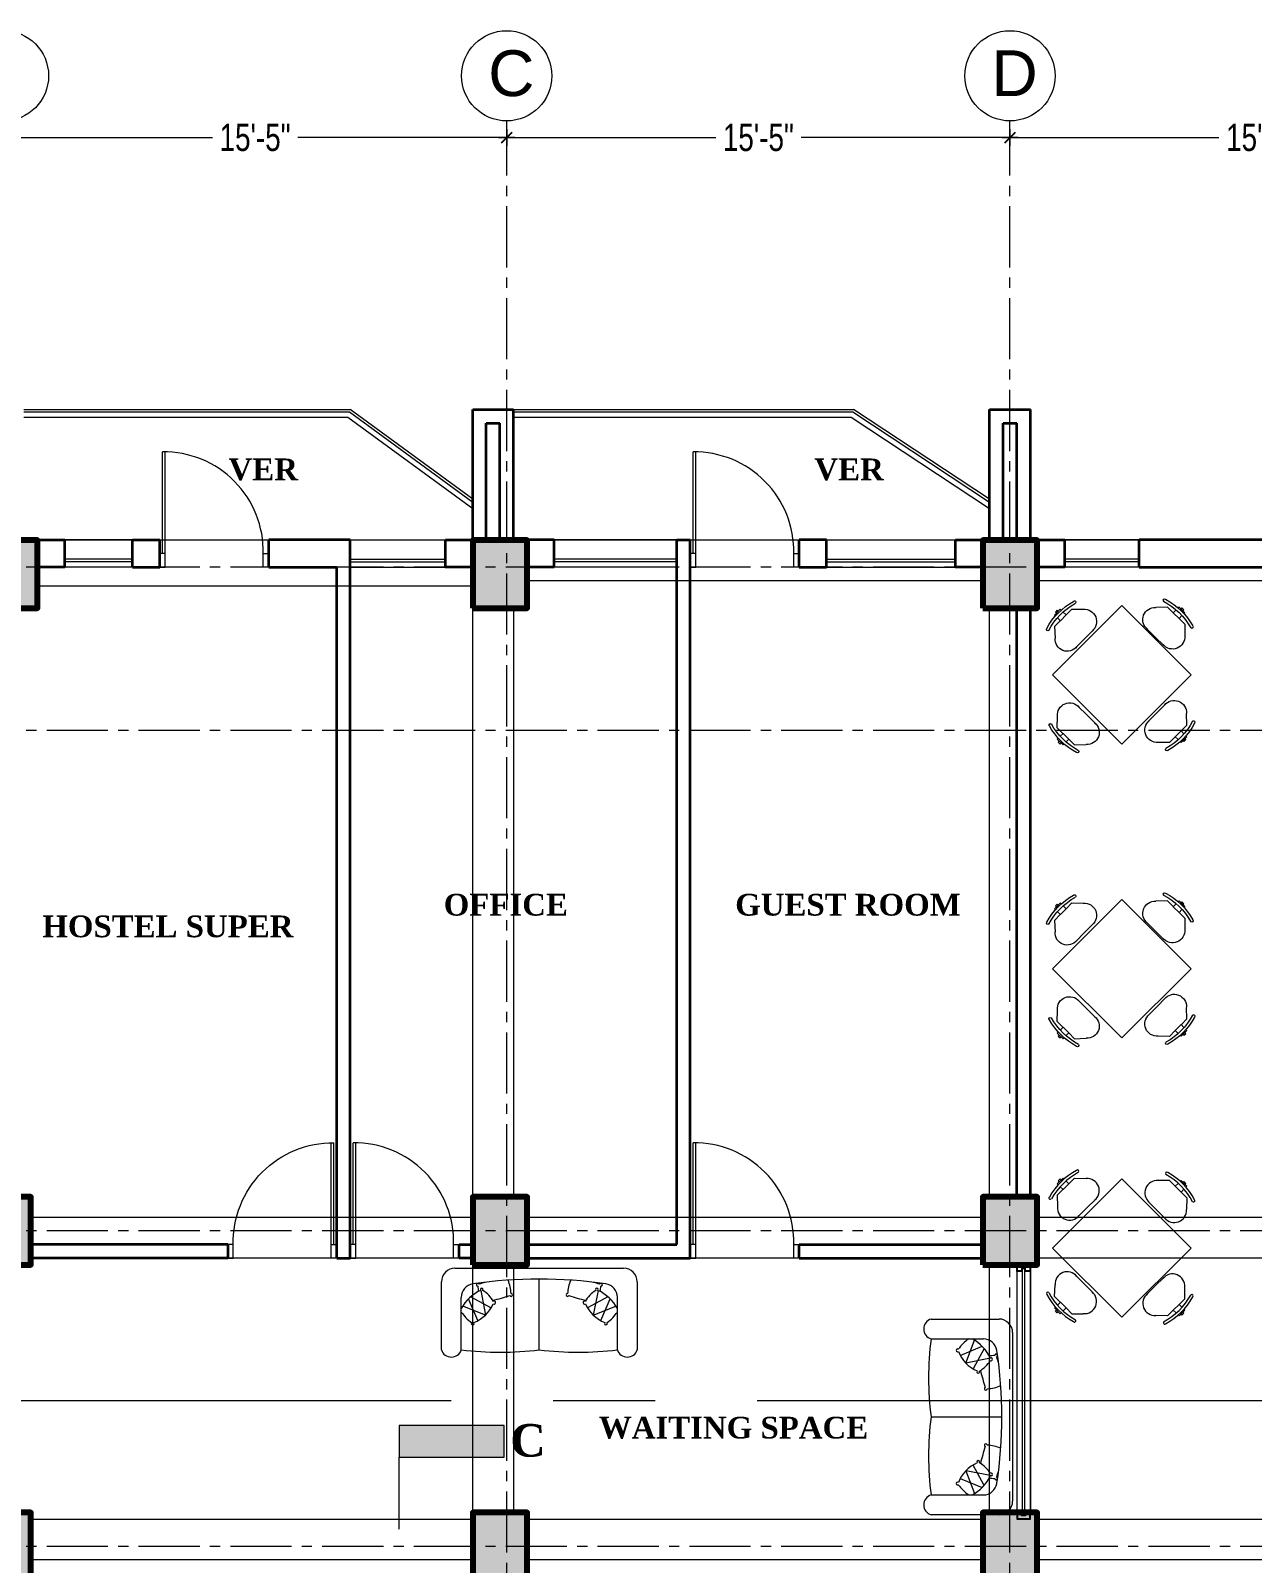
# Model space of a CAD drawing. Header units: feet. Extents: x 25261344 to 25389498, y 30010528 to 30074588.
# Drawn here: x 25355324 to 25355773, y 30072469 to 30073033 of the extents above; entities that cross this region are included whole.
import ezdxf

# ---------------------------------------------------------------- set-up
doc = ezdxf.new("R2010")
doc.units = ezdxf.units.FT
doc.header["$LTSCALE"] = 30
doc.header["$MEASUREMENT"] = 0
doc.header["$PDMODE"] = 32
doc.header["$PDSIZE"] = 15
doc.linetypes.add('CENTER2', pattern=[1.125, 0.75, -0.125, 0.125, -0.125])
doc.layers.get('0').update_dxf_attribs({"lineweight": 5})
for name, color, linetype, lineweight in [('Column', 1, 'Continuous', 80), ('Dim-1', 7, 'Continuous', 9), ('Door', 32, 'Continuous', 5), ('Furniture_DoA', 251, 'Continuous', 9), ('Furnitures', 251, 'Continuous', 9), ('GRADE BEAM', 2, 'Continuous', 20), ('grid text', 252, 'CENTER2', 9), ('line 2', 7, 'Continuous', 13), ('rail', 224, 'Continuous', 9), ('TEXT', 7, 'Continuous', 18), ('WALL', 7, 'Continuous', 35), ('WIN', 142, 'Continuous', 20), ('Window_DoA', 133, 'Continuous', 13)]:
    doc.layers.add(name, color=color, linetype=linetype, lineweight=lineweight)
doc.styles.add('ATTR', font='romans.shx', dxfattribs={"width": 0.8, "height": 0.470416})
doc.styles.add('RomanS', font='swissl.ttf')
doc.styles.get("Standard").update_dxf_attribs({"font": 'timesbd.ttf'})
doc.styles.add('SWIS_LT', font='swisscl.ttf')
doc.dimstyles.new('dim-02', dxfattribs={"dimtxt": 8, "dimasz": 3, "dimexe": 3, "dimexo": 3, "dimgap": 2, "dimtad": 0, "dimdec": 0, "dimzin": 0, "dimdsep": 46, "dimlunit": 4, "dimtxsty": 'SWIS_LT', "dimblk": 'ARCHTICK', "dimcen": 2, "dimdle": 3, "dimclrd": 256, "dimclre": 256, "dimclrt": 256, "dimadec": 0, "dimazin": 0, "dimtfac": 1, "dimtdec": 0, "dimtix": 1, "dimtmove": 0, "dimatfit": 3, "dimfxl": 0, "dimfrac": 2, "dimtolj": 1, "dimtzin": 1, "dimlwd": -1, "dimarcsym": 0})

# ---------------------------------------------------------------- blocks, each defined once
blk = doc.blocks.new('_ArchTick')
at = {"color": 0, "linetype": 'ByBlock', "const_width": 0.15}
blk.add_lwpolyline([(-0.5, -0.5), (0.5, 0.5)], dxfattribs=at)
blk = doc.blocks.new('*D102')
for p, q in [((25353072.4, 30072993.65), (25353152.22, 30072993.65)), ((25353263.4, 30072993.65), (25353183.59, 30072993.65))]:
    blk.add_line(p, q)
at = {"lineweight": -2}
for p, q in [((25353075.4, 30072996.78), (25353075.4, 30072990.65)), ((25353260.4, 30072996.78), (25353260.4, 30072990.65))]:
    blk.add_line(p, q, dxfattribs=at)
at = {"layer": 'Defpoints', "color": 0}
for p in [(25353075.4, 30072999.78), (25353260.4, 30072999.78), (25353260.4, 30072993.65)]:
    blk.add_point(p, dxfattribs=at)
at = {"xscale": 4, "yscale": 4, "zscale": 4, "rotation": 180}
blk.add_blockref('_ArchTick', (25353075.4, 30072993.65), dxfattribs=at)
at = {"xscale": 4, "yscale": 4, "zscale": 4}
blk.add_blockref('_ArchTick', (25353260.4, 30072993.65), dxfattribs=at)
at = {"insert": (25353167.9, 30072993.65), "char_height": 10, "attachment_point": 5, "style": 'SWIS_LT'}
blk.add_mtext('\\A1;15\'-5"', dxfattribs=at)
blk = doc.blocks.new('*D103')
for p, q in [((25353257.4, 30072993.65), (25353337.22, 30072993.65)), ((25353448.4, 30072993.65), (25353368.59, 30072993.65))]:
    blk.add_line(p, q)
at = {"lineweight": -2}
for p, q in [((25353260.4, 30072996.78), (25353260.4, 30072990.65)), ((25353445.4, 30072996.78), (25353445.4, 30072990.65))]:
    blk.add_line(p, q, dxfattribs=at)
at = {"layer": 'Defpoints', "color": 0}
for p in [(25353260.4, 30072999.78), (25353445.4, 30072999.78), (25353445.4, 30072993.65)]:
    blk.add_point(p, dxfattribs=at)
at = {"xscale": 4, "yscale": 4, "zscale": 4, "rotation": 180}
blk.add_blockref('_ArchTick', (25353260.4, 30072993.65), dxfattribs=at)
at = {"xscale": 4, "yscale": 4, "zscale": 4}
blk.add_blockref('_ArchTick', (25353445.4, 30072993.65), dxfattribs=at)
at = {"insert": (25353352.9, 30072993.65), "char_height": 10, "attachment_point": 5, "style": 'SWIS_LT'}
blk.add_mtext('\\A1;15\'-5"', dxfattribs=at)
blk = doc.blocks.new('*D104')
for p, q in [((25353442.4, 30072993.65), (25353522.22, 30072993.65)), ((25353633.4, 30072993.65), (25353553.59, 30072993.65))]:
    blk.add_line(p, q)
at = {"lineweight": -2}
for p, q in [((25353445.4, 30072996.78), (25353445.4, 30072990.65)), ((25353630.4, 30072996.78), (25353630.4, 30072990.65))]:
    blk.add_line(p, q, dxfattribs=at)
at = {"layer": 'Defpoints', "color": 0}
for p in [(25353445.4, 30072999.78), (25353630.4, 30072999.78), (25353630.4, 30072993.65)]:
    blk.add_point(p, dxfattribs=at)
at = {"xscale": 4, "yscale": 4, "zscale": 4, "rotation": 180}
blk.add_blockref('_ArchTick', (25353445.4, 30072993.65), dxfattribs=at)
at = {"xscale": 4, "yscale": 4, "zscale": 4}
blk.add_blockref('_ArchTick', (25353630.4, 30072993.65), dxfattribs=at)
at = {"insert": (25353537.9, 30072993.65), "char_height": 10, "attachment_point": 5, "style": 'SWIS_LT'}
blk.add_mtext('\\A1;15\'-5"', dxfattribs=at)
blk = doc.blocks.new('FG')
at = {"layer": 'Door'}
for p, q in [((-2, -5), (-2, -42.39)), ((-1, -5), (-1, -42.39))]:
    blk.add_line(p, q, dxfattribs=at)
for points in [[(-40, 0), (-38, 0), (-38, -5), (-40, -5)], [(0, 0), (-2, 0), (-2, -5), (0, -5)]]:
    blk.add_lwpolyline(points, dxfattribs=at)
blk.add_arc((-1.44, -5.83), 36.57, 178.7054, 270.6905, dxfattribs=at)
blk = doc.blocks.new('din')
at = {"layer": 'Furnitures'}
for p, q in [((-6.5, 23.2), (-12.4, 17.1)), ((-0.5, 23.1), (-6.5, 23.2)), ((-0.5, 29.1), (5.5, 29.1)), ((-0.5, 28.1), (-0.5, 29.1)), ((-0.5, 23.1), (-0.5, 26.1)), ((5.5, 23), (-0.5, 23.1)), ((1.5, 29.1), (1.5, 30.1)), ((1.5, 30.1), (3.5, 30.1)), ((3.5, 30.1), (3.5, 29.1)), ((5.5, 29.1), (5.5, 28.1)), ((5.5, 26), (5.5, 23)), ((5.5, 23.1), (11.5, 23)), ((11.5, 23), (17.3, 16.8)), ((-36, 0), (36, 0)), ((2.3, 1.1), (-6.7, 1.2)), ((2.3, 1.1), (11.3, 1)), ((36, 0), (36, -72)), ((-36, -72), (-36, 0)), ((-59.9, -28.3), (-53.7, -22.5)), ((60.2, -27.8), (54.1, -21.9)), ((-60, -34.3), (-59.9, -28.3)), ((-38, -37.5), (-37.9, -28.5)), ((38.1, -36.6), (38.2, -27.6)), ((60, -39.8), (60.1, -33.8)), ((60.1, -33.8), (60.2, -27.8)), ((60.1, -33.8), (63.1, -33.8)), ((-67, -38.3), (-67, -36.3)), ((-67, -36.3), (-66, -36.3)), ((-66, -38.3), (-67, -38.3)), ((-66, -40.3), (-66, -34.3)), ((-66, -34.3), (-65, -34.3)), ((-65, -40.3), (-66, -40.3)), ((-60, -40.3), (-63, -40.3)), ((-62.9, -34.3), (-59.9, -34.3)), ((-60, -40.3), (-60.1, -46.3)), ((-59.9, -34.3), (-60, -40.3)), ((-38, -37.5), (-38.1, -46.5)), ((38.1, -36.6), (38, -45.6)), ((60.1, -39.8), (60, -45.8)), ((63, -39.8), (60, -39.8)), ((65.1, -33.8), (66.1, -33.9)), ((66.1, -39.9), (65.1, -39.8)), ((66.1, -33.9), (66.1, -39.9)), ((66.1, -35.9), (67.1, -35.9)), ((67.1, -37.9), (66.1, -37.9)), ((67.1, -35.9), (67.1, -37.9)), ((-60.1, -46.3), (-54, -52.2)), ((60, -45.8), (53.8, -51.6)), ((36, -72), (-36, -72)), ((-2.7, -75), (-11.7, -74.9)), ((-2.7, -75), (6.3, -75)), ((-11.9, -96.9), (-17.7, -90.7)), ((-5.9, -96.9), (-11.9, -96.9)), ((-5.9, -96.9), (0.1, -96.9)), ((-5.9, -99.9), (-5.9, -96.9)), ((0.1, -96.9), (0.1, -99.9)), ((0.1, -97), (6.1, -97)), ((6.1, -97), (12, -90.9)), ((-5.9, -102.9), (-5.9, -101.9)), ((0.1, -103), (-5.9, -102.9)), ((-4, -104), (-3.9, -103)), ((-2, -104), (-4, -104)), ((-1.9, -103), (-2, -104)), ((0.1, -102), (0.1, -103))]:
    blk.add_line(p, q, dxfattribs=at)
for centre, radius, start, end in [((-11.5, 25.3), 1, 89.4883, 269.4883), ((2.1, -21.8), 50, 73.2281, 105.7485), ((2.1, -23.8), 50, 73.2281, 105.7485), ((16.5, 25.1), 1, 269.4883, 89.4883), ((-6.6, 10.2), 9, 130.0896, 275.8285), ((11.4, 10), 9, 263.1481, 48.887), ((-62, -23.3), 1, 359.4883, 179.4883), ((-46.9, -28.4), 9, 353.1481, 138.887), ((47.2, -27.7), 9, 40.0896, 185.8285), ((62.3, -22.8), 1, 359.4883, 179.4883), ((-15.1, -37.7), 50, 163.2281, 195.7485), ((-13.1, -37.7), 50, 163.2281, 195.7485), ((13.2, -36.4), 50, 343.2281, 15.7485), ((15.2, -36.4), 50, 343.2281, 15.7485), ((47, -45.7), 9, 173.1481, 318.887), ((-62.2, -51.3), 1, 179.4883, 359.4883), ((-47.1, -46.4), 9, 220.0896, 5.8285), ((62.1, -50.8), 1, 179.4883, 359.4883), ((-11.8, -83.9), 9, 83.1481, 228.887), ((6.2, -84), 9, 310.0896, 95.8285), ((-16.9, -98.9), 1, 89.4883, 269.4883), ((-2.5, -50), 50, 253.2281, 285.7485), ((-2.5, -52), 50, 253.2281, 285.7485), ((11.1, -99.2), 1, 269.4883, 89.4883)]:
    blk.add_arc(centre, radius, start, end, dxfattribs=at)
at = {"layer": 'Furnitures', "style": 'ATTR', "width": 0.8, "flags": 9}
for p, rotation in [((2.5, 30.1), 359.4883), ((-67, -37.3), 89.4883), ((67.1, -36.9), 269.4883), ((-3, -104), 179.4883)]:
    blk.add_attdef('ESTCODE', p, '', height=0.00719, rotation=rotation, dxfattribs=at)
blk = doc.blocks.new('FURN_GEN_050')
for p, q in [((-12445.4, 14841.1), (-12383.4, 14841.1)), ((-12450.4, 14811.1), (-12450.4, 14836.1)), ((-12435.96, 14832.91), (-12434.2, 14823.87)), ((-12414.4, 14811.1), (-12414.4, 14837.1)), ((-12392.83, 14832.91), (-12394.6, 14823.87)), ((-12378.4, 14836.1), (-12378.4, 14811.1)), ((-12443.08, 14811.1), (-12443.08, 14830.35)), ((-12434.2, 14823.87), (-12442.57, 14827.14)), ((-12437.03, 14821.82), (-12440.39, 14829.89)), ((-12439.62, 14830.6), (-12432.08, 14826.56)), ((-12389.18, 14830.6), (-12396.72, 14826.56)), ((-12394.6, 14823.87), (-12386.22, 14827.14)), ((-12391.77, 14821.82), (-12388.41, 14829.89)), ((-12385.72, 14811.1), (-12385.72, 14830.35)), ((-12450.4, 14811.1), (-12450.4, 14811.1))]:
    blk.add_line(p, q)
for centre, radius, start, end in [((-12445.4, 14836.1), 5, 90, 180), ((-12383.4, 14836.1), 5, 0, 90), ((-12438.08, 14830.35), 5, 98.4937, 180), ((-12429.93, 14819.32), 14.87, 113.9602, 152.1982), ((-12414.4, 14671.77), 165.34, 81.5063, 98.4937), ((-12437.04, 14835.03), 0.52, 18.8469, 272.2776), ((-12421.84, 14835.37), 15.2, 183.2582, 190.8217), ((-12417.57, 14778.78), 59.53, 106.3386, 108.5964), ((-12435.56, 14833.23), 0.52, 327.4462, 218.4454), ((-12442.26, 14822.25), 12.86, 31.1211, 56.2872), ((-12437.64, 14831.43), 12.86, 1.4426, 24.2189), ((-12391.15, 14831.43), 12.86, 155.7811, 178.5574), ((-12386.54, 14822.25), 12.86, 123.7128, 148.8789), ((-12411.23, 14778.78), 59.53, 71.4036, 73.6614), ((-12393.24, 14833.23), 0.52, 321.5546, 212.5538), ((-12398.87, 14819.32), 14.87, 27.8018, 66.0398), ((-12391.75, 14835.03), 0.52, 267.7224, 161.1531), ((-12406.95, 14835.37), 15.2, 349.1783, 356.7418), ((-12390.72, 14830.35), 5, 0, 81.5063), ((-12442.91, 14832.92), 12.56, 290.6121, 337.2336), ((-12444.68, 14887.33), 59.53, 282.8085, 289.0339), ((-12430.99, 14828.45), 0.52, 228.9629, 119.9621), ((-12424.78, 14831.23), 0.52, 199.2844, 90.2836), ((-12404.02, 14831.23), 0.52, 89.7164, 340.7156), ((-12384.11, 14887.33), 59.53, 250.9661, 257.1915), ((-12397.81, 14828.45), 0.52, 60.0379, 311.0371), ((-12385.89, 14832.92), 12.56, 202.7664, 249.3879), ((-12430.49, 14833.5), 15.2, 214.0716, 234.4715), ((-12438.89, 14820.83), 0.52, 145.4522, 38.8829), ((-12389.9, 14820.83), 0.52, 141.1171, 34.5478), ((-12398.31, 14833.5), 15.2, 305.5285, 325.9284), ((-12446.74, 14812.28), 3.85, 197.8995, 342.1005), ((-12428.74, 14923.82), 113.63, 262.7497, 277.2503), ((-12400.06, 14923.82), 113.63, 262.7497, 277.2503), ((-12382.06, 14812.28), 3.85, 197.8995, 342.1005)]:
    blk.add_arc(centre, radius, start, end)
blk = doc.blocks.new('*U139')
for points in [[(12.61, -5), (12.61, 0), (-80.89, 0), (-80.89, -5)], [(12.61, -5), (12.61, 0), (10.11, 0), (10.11, -2), (11.11, -2), (11.11, -3), (10.11, -3), (10.11, -5)], [(-80.89, -5), (-80.89, 0), (-78.39, 0), (-78.39, -2), (-79.39, -2), (-79.39, -3), (-78.39, -3), (-78.39, -5)], [(-80.64, -4.75), (-80.64, -0.25), (-78.64, -0.25), (-78.64, -1.75), (-79.64, -1.75), (-79.64, -3.25), (-78.64, -3.25), (-78.64, -4.75)], [(-79.39, -2), (-79.39, -3), (11.11, -3), (11.11, -2)], [(12.36, -4.75), (12.36, -0.25), (10.36, -0.25), (10.36, -1.75), (11.36, -1.75), (11.36, -3.25), (10.36, -3.25), (10.36, -4.75)]]:
    blk.add_lwpolyline(points, close=True)
blk = doc.blocks.new('CLMN-1')
at = {"layer": 'Column', "lineweight": 0}
h = blk.add_hatch(dxfattribs=at)
h.set_pattern_fill('AR-CONC', color=9, style=0)
h.set_pattern_definition([(50, (2964.0585, 2071.44), (7.172601826, -0.6275213498), [0.75, -8.25]), (355, (2964.0585, 2071.44), (-1.3875133361, 7.521921337), [0.6, -6.6]), (100.4514, (2964.656, 2071.3876), (5.7850938171, 6.8943954206), [0.6374019, -7.01142112]), (46.1842, (2964.0585, 2073.44), (10.6724104863, -1.6551901433), [1.125, -12.375]), (96.6356, (2964.948, 2073.302), (9.3466270555, 9.741178709), [0.95610288, -10.51713]), (351.1842, (2964.058, 2073.44), (9.3466194513, 9.7411860093), [0.9, -9.9]), (21, (2965.0585, 2072.94), (5.9690705212, -4.02618890665), [0.75, -8.25]), (326, (2965.0585, 2072.94), (2.4331533192, 7.2515004505), [0.6, -6.6]), (71.4514, (2965.556, 2072.6044), (8.4022262858, 3.2253049671), [0.6374019, -7.01142112]), (37.5, (2964.0585, 2071.44), (0.12159855317, 3.32893853831), [0, -6.52, 0, -6.7, 0, -6.625]), (7.5, (2964.0585, 2071.44), (2.63069537442, 3.94411711882), [0, -3.82, 0, -6.37, 0, -2.525]), (327.5, (2961.8285, 2071.44), (5.33822436172, -0.22554871734), [0, -2.5, 0, -7.8, 0, -10.35]), (317.5, (2960.8285, 2071.44), (5.8318616934, 1.0010498233), [0, -3.25, 0, -5.18, 0, -7.35])])
h.paths.add_polyline_path([(25350570.66, 30072708.02), (25350590.66, 30072708.02), (25350590.66, 30072733.02), (25350570.66, 30072733.02)])
h.paths.add_polyline_path([(25350570.66, 30072824.02), (25350590.66, 30072824.02), (25350590.66, 30072849.02), (25350570.66, 30072849.02)])
h.paths.add_polyline_path([(25350570.66, 30073065.52), (25350590.66, 30073065.52), (25350590.66, 30073090.52), (25350570.66, 30073090.52)])
h.paths.add_polyline_path([(25350570.66, 30072481.65), (25350570.66, 30072491.65), (25350585.66, 30072491.65), (25350585.66, 30072466.65), (25350560.66, 30072466.65), (25350560.66, 30072481.65)])
h.paths.add_polyline_path([(25350570.66, 30072567.52), (25350560.66, 30072567.52), (25350560.66, 30072582.52), (25350585.66, 30072582.52), (25350585.66, 30072557.52), (25350570.66, 30072557.52)])
h.paths.add_polyline_path([(25350405.66, 30072481.65), (25350415.66, 30072481.65), (25350415.66, 30072466.65), (25350390.66, 30072466.65), (25350390.66, 30072491.65), (25350405.66, 30072491.65)])
h.paths.add_polyline_path([(25350405.66, 30072567.65), (25350405.66, 30072557.65), (25350390.66, 30072557.65), (25350390.66, 30072582.65), (25350415.66, 30072582.65), (25350415.66, 30072567.65)])
h.paths.add_polyline_path([(25351495.66, 30072466.52), (25351515.66, 30072466.52), (25351515.66, 30072491.52), (25351495.66, 30072491.52)])
h.paths.add_polyline_path([(25351313.16, 30072466.52), (25351333.16, 30072466.52), (25351333.16, 30072491.52), (25351313.16, 30072491.52)])
h.paths.add_polyline_path([(25351128.16, 30072466.52), (25351148.16, 30072466.52), (25351148.16, 30072491.52), (25351128.16, 30072491.52)])
h.paths.add_polyline_path([(25350943.16, 30072466.52), (25350963.16, 30072466.52), (25350963.16, 30072491.52), (25350943.16, 30072491.52)])
h.paths.add_polyline_path([(25350758.16, 30072466.52), (25350778.16, 30072466.52), (25350778.16, 30072491.52), (25350758.16, 30072491.52)])
h.paths.add_polyline_path([(25350205.66, 30072466.52), (25350225.66, 30072466.52), (25350225.66, 30072491.52), (25350205.66, 30072491.52)])
h.paths.add_polyline_path([(25351498.16, 30072708.02), (25351518.16, 30072708.02), (25351518.16, 30072733.02), (25351498.16, 30072733.02)])
h.paths.add_polyline_path([(25351313.16, 30072708.02), (25351333.16, 30072708.02), (25351333.16, 30072733.02), (25351313.16, 30072733.02)])
h.paths.add_polyline_path([(25351128.16, 30072708.02), (25351148.16, 30072708.02), (25351148.16, 30072733.02), (25351128.16, 30072733.02)])
h.paths.add_polyline_path([(25350943.16, 30072708.02), (25350963.16, 30072708.02), (25350963.16, 30072733.02), (25350943.16, 30072733.02)])
h.paths.add_polyline_path([(25350758.16, 30072708.02), (25350778.16, 30072708.02), (25350778.16, 30072733.02), (25350758.16, 30072733.02)])
h.paths.add_polyline_path([(25350388.16, 30072708.02), (25350408.16, 30072708.02), (25350408.16, 30072733.02), (25350388.16, 30072733.02)])
h.paths.add_polyline_path([(25350205.66, 30072708.02), (25350225.66, 30072708.02), (25350225.66, 30072733.02), (25350205.66, 30072733.02)])
h.paths.add_polyline_path([(25351639.66, 30072524.02), (25351659.66, 30072524.02), (25351659.66, 30072549.02), (25351639.66, 30072549.02)])
h.paths.add_polyline_path([(25351639.66, 30072708.02), (25351659.66, 30072708.02), (25351659.66, 30072733.02), (25351639.66, 30072733.02)])
h.paths.add_polyline_path([(25351495.66, 30073065.52), (25351515.66, 30073065.52), (25351515.66, 30073090.52), (25351495.66, 30073090.52)])
h.paths.add_polyline_path([(25351639.66, 30073008.02), (25351659.66, 30073008.02), (25351659.66, 30073033.02), (25351639.66, 30073033.02)])
h.paths.add_polyline_path([(25351639.66, 30072824.02), (25351659.66, 30072824.02), (25351659.66, 30072849.02), (25351639.66, 30072849.02)])
h.paths.add_polyline_path([(25351498.16, 30072824.02), (25351518.16, 30072824.02), (25351518.16, 30072849.02), (25351498.16, 30072849.02)])
h.paths.add_polyline_path([(25351313.16, 30072824.02), (25351333.16, 30072824.02), (25351333.16, 30072849.02), (25351313.16, 30072849.02)])
h.paths.add_polyline_path([(25351128.16, 30072824.02), (25351148.16, 30072824.02), (25351148.16, 30072849.02), (25351128.16, 30072849.02)])
h.paths.add_polyline_path([(25350943.16, 30072824.02), (25350963.16, 30072824.02), (25350963.16, 30072849.02), (25350943.16, 30072849.02)])
h.paths.add_polyline_path([(25350758.16, 30072824.02), (25350778.16, 30072824.02), (25350778.16, 30072849.02), (25350758.16, 30072849.02)])
h.paths.add_polyline_path([(25350388.16, 30072824.02), (25350408.16, 30072824.02), (25350408.16, 30072849.02), (25350388.16, 30072849.02)])
h.paths.add_polyline_path([(25350205.66, 30072824.02), (25350225.66, 30072824.02), (25350225.66, 30072849.02), (25350205.66, 30072849.02)])
h.paths.add_polyline_path([(25351313.16, 30073065.52), (25351333.16, 30073065.52), (25351333.16, 30073090.52), (25351313.16, 30073090.52)])
h.paths.add_polyline_path([(25351128.16, 30073065.52), (25351148.16, 30073065.52), (25351148.16, 30073090.52), (25351128.16, 30073090.52)])
h.paths.add_polyline_path([(25350943.16, 30073065.52), (25350963.16, 30073065.52), (25350963.16, 30073090.52), (25350943.16, 30073090.52)])
h.paths.add_polyline_path([(25350758.16, 30073065.52), (25350778.16, 30073065.52), (25350778.16, 30073090.52), (25350758.16, 30073090.52)])
h.paths.add_polyline_path([(25350390.66, 30073065.52), (25350410.66, 30073065.52), (25350410.66, 30073090.52), (25350390.66, 30073090.52)])
h.paths.add_polyline_path([(25350205.66, 30073065.52), (25350225.66, 30073065.52), (25350225.66, 30073090.52), (25350205.66, 30073090.52)])
h.paths.add_polyline_path([(25350758.16, 30072254.02), (25350778.16, 30072254.02), (25350778.16, 30072279.02), (25350758.16, 30072279.02)])
h.paths.add_polyline_path([(25350388.16, 30072254.02), (25350408.16, 30072254.02), (25350408.16, 30072279.02), (25350388.16, 30072279.02)])
h.paths.add_polyline_path([(25350205.66, 30072254.02), (25350225.66, 30072254.02), (25350225.66, 30072279.02), (25350205.66, 30072279.02)])
at = {"layer": 'Column'}
for points in [[(25350390.66, 30073065.52), (25350410.66, 30073065.52), (25350410.66, 30073090.52), (25350390.66, 30073090.52)], [(25350570.66, 30073065.52), (25350590.66, 30073065.52), (25350590.66, 30073090.52), (25350570.66, 30073090.52)], [(25350758.16, 30073065.52), (25350778.16, 30073065.52), (25350778.16, 30073090.52), (25350758.16, 30073090.52)], [(25350388.16, 30072824.02), (25350408.16, 30072824.02), (25350408.16, 30072849.02), (25350388.16, 30072849.02)], [(25350570.66, 30072824.02), (25350590.66, 30072824.02), (25350590.66, 30072849.02), (25350570.66, 30072849.02)], [(25350758.16, 30072824.02), (25350778.16, 30072824.02), (25350778.16, 30072849.02), (25350758.16, 30072849.02)], [(25350388.16, 30072708.02), (25350408.16, 30072708.02), (25350408.16, 30072733.02), (25350388.16, 30072733.02)], [(25350570.66, 30072708.02), (25350590.66, 30072708.02), (25350590.66, 30072733.02), (25350570.66, 30072733.02)], [(25350758.16, 30072708.02), (25350778.16, 30072708.02), (25350778.16, 30072733.02), (25350758.16, 30072733.02)]]:
    blk.add_lwpolyline(points, close=True, dxfattribs=at)
blk = doc.blocks.new('1 B')
at = {"layer": 'GRADE BEAM'}
for points in [[(25350192.15, 30069446.57), (25350207.15, 30069446.57), (25350207.15, 30069398.57), (25350192.15, 30069398.57)], [(25350382.15, 30069446.57), (25350397.15, 30069446.57), (25350397.15, 30069398.57), (25350382.15, 30069398.57)], [(25350192.15, 30069398.57), (25350192.15, 30069381.57), (25350032.15, 30069381.57), (25350032.15, 30069398.57)], [(25350379.65, 30069398.57), (25350379.65, 30069383.57), (25350212.15, 30069383.57), (25350212.15, 30069398.57)], [(25350564.65, 30069398.57), (25350564.65, 30069383.57), (25350399.65, 30069383.57), (25350399.65, 30069398.57)], [(25350192.15, 30069373.57), (25350207.15, 30069373.57), (25350207.15, 30069157.07), (25350192.15, 30069157.07)], [(25350382.15, 30069373.57), (25350397.15, 30069373.57), (25350397.15, 30069157.07), (25350382.15, 30069157.07)], [(25350192.15, 30069149.57), (25350192.15, 30069134.57), (25350029.65, 30069134.57), (25350029.65, 30069149.57)], [(25350379.65, 30069149.57), (25350379.65, 30069134.57), (25350212.15, 30069134.57), (25350212.15, 30069149.57)], [(25350564.65, 30069149.57), (25350564.65, 30069134.57), (25350399.65, 30069134.57), (25350399.65, 30069149.57)], [(25350192.15, 30069132.07), (25350207.15, 30069132.07), (25350207.15, 30069041.07), (25350192.15, 30069041.07)], [(25350382.15, 30069132.07), (25350397.15, 30069132.07), (25350397.15, 30069041.07), (25350382.15, 30069041.07)], [(25350192.15, 30069038.57), (25350192.15, 30069023.57), (25350029.65, 30069023.57), (25350029.65, 30069038.57)], [(25350379.65, 30069038.57), (25350379.65, 30069023.57), (25350212.15, 30069023.57), (25350212.15, 30069038.57)], [(25350564.65, 30069038.57), (25350564.65, 30069023.57), (25350399.65, 30069023.57), (25350399.65, 30069038.57)]]:
    blk.add_lwpolyline(points, close=True, dxfattribs=at)
blk = doc.blocks.new('DFGDFG')
at = {"layer": 'grid text'}
for p, q in [((25353260.4, 30071967.16), (25353260.4, 30072999.78)), ((25353445.4, 30071967.16), (25353445.4, 30072999.78)), ((25354565.06, 30072835.7), (25352812.85, 30072835.7)), ((25354565.06, 30072775.7), (25352812.85, 30072775.7)), ((25354565.06, 30072591.7), (25352812.85, 30072591.7)), ((25354565.06, 30072475.7), (25352812.85, 30072475.7))]:
    blk.add_line(p, q, dxfattribs=at)
at = {"layer": 'grid text', "linetype": 'Continuous'}
for centre in [(25353075.4, 30073016.37), (25353260.4, 30073016.37), (25353445.4, 30073016.37)]:
    blk.add_circle(centre, 16.59, dxfattribs=at)
at = {"layer": 'grid text', "char_height": 16.842, "attachment_point": 1, "style": 'RomanS'}
for s, insert in [('{\\C256;C}', (25353253.6, 30073025.74)), ('{\\C256;D}', (25353438.6, 30073025.74))]:
    blk.add_mtext_dynamic_manual_height_columns(s, width=25.401, gutter_width=84.21, heights=[32.6], dxfattribs=dict(at, insert=insert))
for base, p1, p2, picture, middle in [((25353260.4, 30072993.65), (25353075.4, 30072999.78), (25353260.4, 30072999.78), '*D102', (25353167.9, 30072993.65)), ((25353445.4, 30072993.65), (25353260.4, 30072999.78), (25353445.4, 30072999.78), '*D103', (25353352.9, 30072993.65)), ((25353630.4, 30072993.65), (25353445.4, 30072999.78), (25353630.4, 30072999.78), '*D104', (25353537.9, 30072993.65))]:
    dim = blk.add_linear_dim(base=base, p1=p1, p2=p2, dimstyle='dim-02', override={"dimtxt": 10, "dimtmove": 1, "dimfxl": 10})
    dim.commit()
    dim.dimension.update_dxf_attribs({"geometry": picture, "text_midpoint": middle})

msp = doc.modelspace()

# ---------------------------------------------------------------- hatches: boundary and pattern name
at = {"linetype": 'CENTER2', "ltscale": 10}
h = msp.add_hatch(color=256, dxfattribs=at)
h.paths.add_polyline_path([(25355493.75, 30072508.45), (25355459.73, 30072508.45), (25355459.73, 30072520.1), (25355493.75, 30072520.1)])
h.paths.add_polyline_path([(25355498.28, 30072508.45), (25355493.75, 30072508.45), (25355493.75, 30072520.1), (25355498.28, 30072520.1)])

# ---------------------------------------------------------------- linework, layer by layer
for p, q in [((25356828.83, 30072529.2), (25354998.14, 30072529.2)), ((25355459.73, 30072144.56), (25355459.73, 30072508.45))]:
    msp.add_line(p, q, dxfattribs=at)
msp.add_lwpolyline([(25355459.73, 30072508.45), (25355498.28, 30072508.45), (25355498.28, 30072520.1), (25355459.73, 30072520.1)], close=True, dxfattribs=at)
at = {"layer": 'line 2'}
for p, q in [((25355321.75, 30072893.7), (25355441.75, 30072893.7)), ((25355486.75, 30072860.7), (25355441.75, 30072893.7)), ((25355501.75, 30072893.7), (25355626.75, 30072893.7)), ((25355676.75, 30072860.7), (25355626.75, 30072893.7))]:
    msp.add_line(p, q, dxfattribs=at)
at = {"layer": 'rail'}
for p, q in [((25355441.45, 30072892.7), (25355321.75, 30072892.7)), ((25355486.75, 30072859.5), (25355441.45, 30072892.7)), ((25355626.45, 30072892.7), (25355501.75, 30072892.7)), ((25355676.75, 30072859.5), (25355626.45, 30072892.7)), ((25355440.85, 30072890.7), (25355321.75, 30072890.7)), ((25355486.75, 30072857.1), (25355440.85, 30072890.7)), ((25355625.85, 30072890.7), (25355501.75, 30072890.7)), ((25355676.75, 30072857.1), (25355625.85, 30072890.7))]:
    msp.add_line(p, q, dxfattribs=at)
at = {"layer": 'WALL', "ltscale": 10}
for p, q in [((25355486.75, 30072845.7), (25355486.75, 30072893.7)), ((25355486.75, 30072893.7), (25355501.75, 30072893.7)), ((25355501.75, 30072845.7), (25355501.75, 30072893.7)), ((25355676.75, 30072845.7), (25355676.75, 30072893.7)), ((25355676.75, 30072893.7), (25355691.75, 30072893.7)), ((25355691.75, 30072845.7), (25355691.75, 30072893.7)), ((25355491.75, 30072845.7), (25355491.75, 30072888.7)), ((25355491.75, 30072888.7), (25355496.75, 30072888.7)), ((25355496.75, 30072845.7), (25355496.75, 30072888.7)), ((25355681.75, 30072845.7), (25355681.75, 30072888.7)), ((25355681.75, 30072888.7), (25355686.75, 30072888.7)), ((25355686.75, 30072845.7), (25355686.75, 30072888.7)), ((25355361.75, 30072845.7), (25355371.75, 30072845.7)), ((25355411.75, 30072835.7), (25355411.75, 30072845.7)), ((25355441.75, 30072845.7), (25355411.75, 30072845.7)), ((25355441.75, 30072581.7), (25355441.75, 30072845.7)), ((25355516.75, 30072845.7), (25355501.75, 30072845.7)), ((25355516.75, 30072835.7), (25355516.75, 30072845.7)), ((25355561.75, 30072845.7), (25355566.75, 30072845.7)), ((25355561.75, 30072586.7), (25355561.75, 30072845.7)), ((25355566.75, 30072581.7), (25355566.75, 30072845.7)), ((25355606.75, 30072835.7), (25355606.75, 30072845.7)), ((25355616.75, 30072845.7), (25355606.75, 30072845.7)), ((25355616.75, 30072835.7), (25355616.75, 30072845.7)), ((25355731.75, 30072835.7), (25355731.75, 30072845.7)), ((25355791.75, 30072845.7), (25355731.75, 30072845.7)), ((25355361.75, 30072835.7), (25355371.75, 30072835.7)), ((25355411.75, 30072835.7), (25355436.75, 30072835.7)), ((25355436.75, 30072581.7), (25355436.75, 30072835.7)), ((25355516.75, 30072835.7), (25355506.75, 30072835.7)), ((25355606.75, 30072835.7), (25355616.75, 30072835.7)), ((25355731.75, 30072835.7), (25355791.75, 30072835.7)), ((25355686.75, 30072604.2), (25355686.75, 30072820.7)), ((25355691.75, 30072604.2), (25355691.75, 30072820.7)), ((25355396.75, 30072586.7), (25355324.25, 30072586.7)), ((25355396.75, 30072586.7), (25355396.75, 30072581.7)), ((25355481.75, 30072581.7), (25355481.75, 30072586.7)), ((25355481.75, 30072586.7), (25355486.75, 30072586.7)), ((25355506.75, 30072586.7), (25355561.75, 30072586.7)), ((25355606.75, 30072586.7), (25355674.25, 30072586.7)), ((25355606.75, 30072581.7), (25355606.75, 30072586.7)), ((25355396.75, 30072581.7), (25355324.25, 30072581.7)), ((25355436.75, 30072581.7), (25355441.75, 30072581.7)), ((25355486.75, 30072581.7), (25355481.75, 30072581.7)), ((25355506.75, 30072581.7), (25355566.75, 30072581.7)), ((25355606.75, 30072581.7), (25355674.25, 30072581.7))]:
    msp.add_line(p, q, dxfattribs=at)
for points in [[(25355326.75, 30072845.7), (25355336.75, 30072845.7), (25355336.75, 30072835.7), (25355326.75, 30072835.7)], [(25355476.75, 30072845.7), (25355486.75, 30072845.7), (25355486.75, 30072835.7), (25355476.75, 30072835.7)], [(25355664.25, 30072845.7), (25355674.25, 30072845.7), (25355674.25, 30072835.7), (25355664.25, 30072835.7)], [(25355694.25, 30072845.7), (25355704.25, 30072845.7), (25355704.25, 30072835.7), (25355694.25, 30072835.7)]]:
    msp.add_lwpolyline(points, close=True, dxfattribs=at)
for points in [[(25355361.75, 30072835.7), (25355361.75, 30072845.7)], [(25355371.75, 30072835.7), (25355371.75, 30072845.7)], [(25355566.75, 30072835.7), (25355566.75, 30072845.7)]]:
    msp.add_lwpolyline(points, dxfattribs=at)
at = {"layer": 'WIN'}
for p, q in [((25355361.75, 30072845.7), (25355331.75, 30072845.7)), ((25355441.75, 30072845.7), (25355481.75, 30072845.7)), ((25355561.75, 30072845.7), (25355516.75, 30072845.7)), ((25355616.75, 30072845.7), (25355666.75, 30072845.7)), ((25355731.75, 30072845.7), (25355701.75, 30072845.7)), ((25355361.75, 30072835.7), (25355331.75, 30072835.7)), ((25355361.75, 30072838.7), (25355336.75, 30072838.7)), ((25355361.75, 30072837.7), (25355336.75, 30072837.7)), ((25355441.75, 30072838.7), (25355476.75, 30072838.7)), ((25355441.75, 30072837.7), (25355476.75, 30072837.7)), ((25355441.75, 30072835.7), (25355481.75, 30072835.7)), ((25355561.75, 30072838.7), (25355516.75, 30072838.7)), ((25355561.75, 30072837.7), (25355516.75, 30072837.7)), ((25355561.75, 30072835.7), (25355516.75, 30072835.7)), ((25355616.75, 30072838.7), (25355664.25, 30072838.7)), ((25355616.75, 30072837.7), (25355664.25, 30072837.7)), ((25355616.75, 30072835.7), (25355666.75, 30072835.7)), ((25355731.75, 30072835.7), (25355701.75, 30072835.7)), ((25355731.75, 30072838.7), (25355704.25, 30072838.7)), ((25355731.75, 30072837.7), (25355704.25, 30072837.7))]:
    msp.add_line(p, q, dxfattribs=at)

# ---------------------------------------------------------------- block references
msp.add_blockref('DFGDFG', (2238.85, 0))
at = {"layer": 'Dim-1'}
msp.add_blockref('CLMN-1', (4916.1, -244.83), dxfattribs=at)
at = {"layer": 'Door', "color": 2, "rotation": 180}
for p in [(25355371.75, 30072835.7), (25355566.75, 30072835.7), (25355441.75, 30072581.7), (25355566.75, 30072581.7)]:
    msp.add_blockref('FG', p, dxfattribs=at)
at = {"layer": 'Door', "color": 2, "xscale": -1, "rotation": 180}
msp.add_blockref('FG', (25355436.75, 30072581.7), dxfattribs=at)
at = {"layer": 'Furniture_DoA'}
msp.add_blockref('FURN_GEN_050', (25367925.64, 30057736.86), dxfattribs=at)
at = {"layer": 'Furniture_DoA', "rotation": 270}
msp.add_blockref('FURN_GEN_050', (25340844.13, 30060108.88), dxfattribs=at)
at = {"layer": 'Furnitures', "yscale": 0.5000000019732231, "zscale": 0.5000000019732231}
for p, xscale, rotation in [((25355738.07, 30072808.83), -0.5000000019732231, 314.9999999996201), ((25355738.07, 30072700.81), -0.5000000019732231, 314.9999999996201), ((25355738.07, 30072572.63), 0.5000000019732231, 225.0000000003798)]:
    msp.add_blockref('din', p, dxfattribs=dict(at, xscale=xscale, rotation=rotation))
at = {"layer": 'GRADE BEAM'}
msp.add_blockref('1 B', (5294.61, 3447.13), dxfattribs=at)
at = {"layer": 'Window_DoA', "extrusion": (0, 0, -1), "xscale": -1, "zscale": -1, "rotation": 90}
msp.add_blockref('*U139', (-25355691.75, 30072498.31), dxfattribs=at)

# ---------------------------------------------------------------- texts
at = {"linetype": 'CENTER2', "ltscale": 10, "insert": (25355513.62, 30072508.49), "char_height": 12, "width": 17.1805, "attachment_point": 9}
msp.add_mtext('C', dxfattribs=at)
at = {"layer": 'TEXT', "ltscale": 10, "char_height": 8, "width": 179.7812}
for s, insert, attachment_point in [('VER', (25355396.99, 30072867.49), 7), ('VER', (25355612.36, 30072867.49), 7), ('OFFICE', (25355521.75, 30072715.61), 3), ('GUEST ROOM', (25355666.15, 30072715.61), 3), ('HOSTEL SUPER', (25355420.86, 30072707.65), 3), ('WAITING SPACE', (25355632.14, 30072523.35), 3)]:
    msp.add_mtext(s, dxfattribs=dict(at, insert=insert, attachment_point=attachment_point))

doc.saveas('drawing.dxf')
